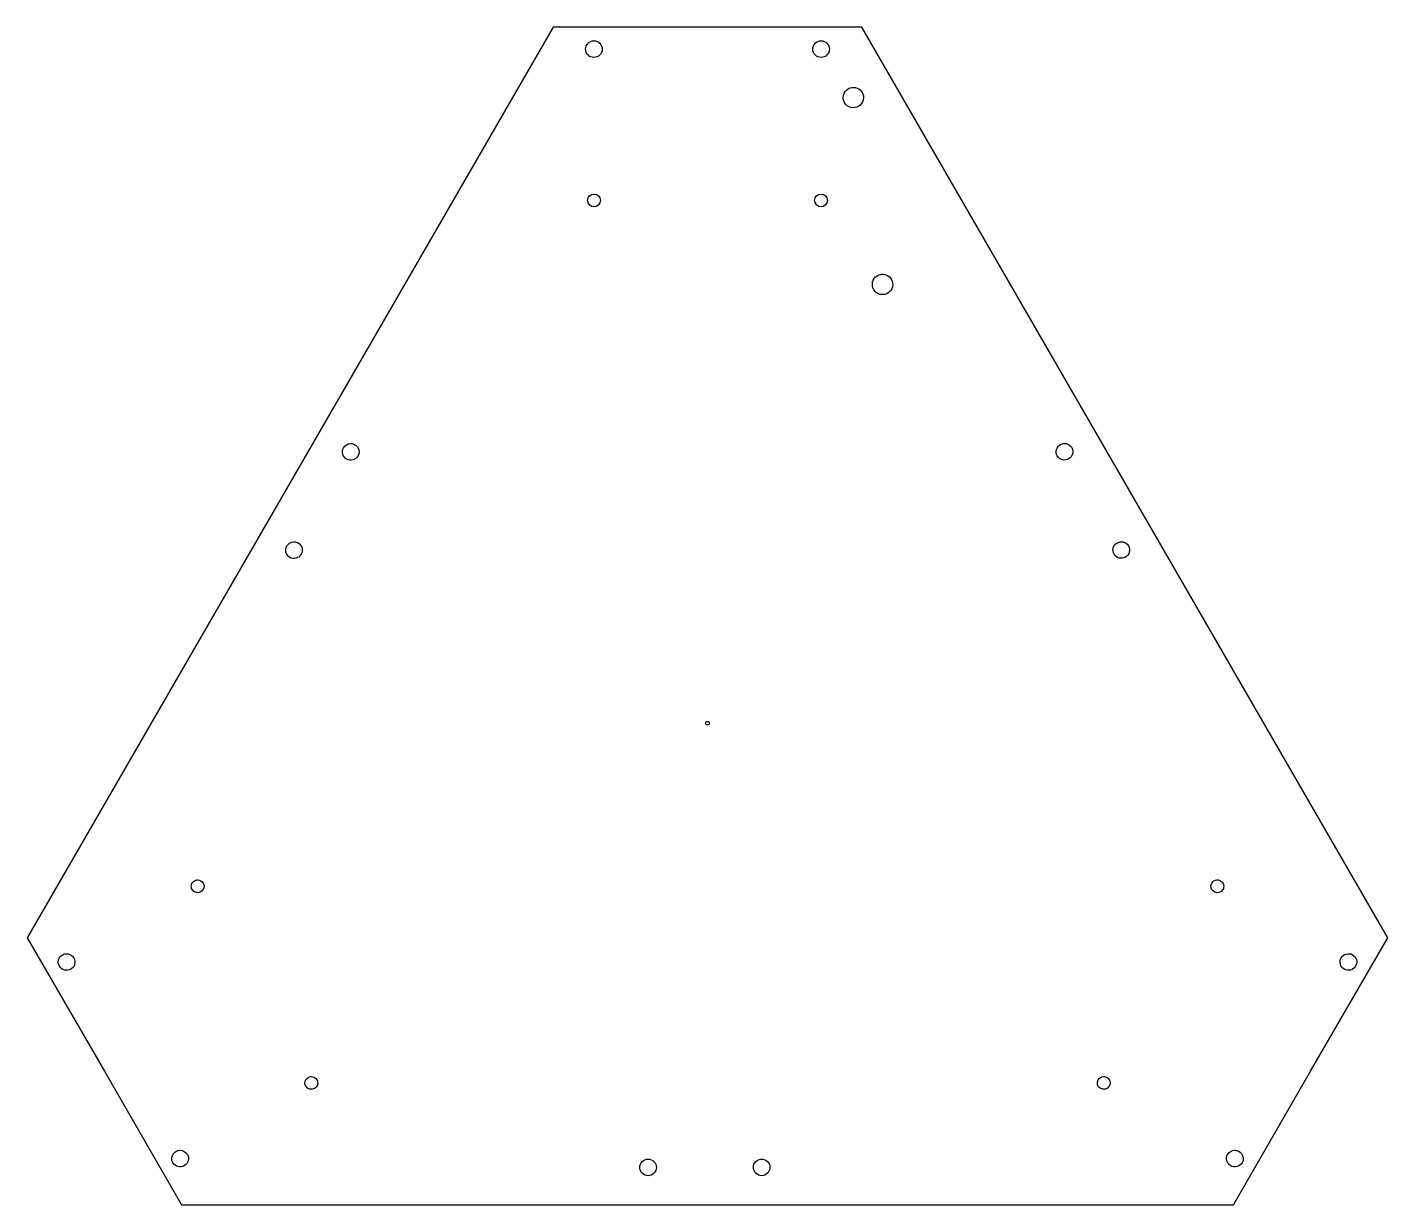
# Model space of a CAD drawing. Extents: x -93 to 267, y 25 to 336.
import ezdxf

# ---------------------------------------------------------------- set-up
doc = ezdxf.new("R2010")
doc.units = 0
doc.layers.add('Ebene_1', color=7, linetype='CONTINUOUS')

msp = doc.modelspace()

# ---------------------------------------------------------------- linework, layer by layer
at = {"layer": 'Ebene_1', "color": 5}
for points in [[(46.335157, 336.207392), (-23.116866, 215.912924), (-92.571093, 95.614601), (-72.195972, 60.323593), (-51.823056, 25.036445), (87.085399, 25.036445), (225.994406, 25.036996), (246.367323, 60.323593), (266.742443, 95.614601), (197.288215, 215.912924), (127.836193, 336.207392), (87.085952, 336.207392), (46.335157, 336.207392), (46.335157, 336.207392)], [(57.092675, 332.609059), (57.092675, 332.609059)], [(117.081433, 332.608508), (117.081433, 332.608508)], [(125.717323, 320.309792), (125.717323, 320.309792)], [(57.092675, 292.11954), (57.092675, 292.11954)], [(117.081983, 292.120643), (117.081983, 292.120643)], [(133.436541, 270.9198), (133.436541, 270.9198)], [(-7.075399, 226.18813), (-7.075399, 226.18813)], [(181.313997, 226.225062), (181.313997, 226.225062)], [(-22.07066, 200.215967), (-22.07066, 200.215967)], [(196.309257, 200.252348), (196.309257, 200.252348)], [(87.087052, 152.780036), (87.087052, 152.780036)], [(-47.585314, 110.884918), (-47.585314, 110.884918)], [(221.756111, 110.887122), (221.756111, 110.887122)], [(-82.227539, 91.390088), (-82.227539, 91.390088)], [(256.399439, 91.392292), (256.399439, 91.392292)], [(-17.589831, 58.932878), (-17.589831, 58.932878)], [(191.761731, 58.934532), (191.761731, 58.934532)], [(-52.233711, 39.438048), (-52.233711, 39.438048)], [(71.399465, 37.123493), (71.399465, 37.123493)], [(101.389987, 37.123493), (101.389987, 37.123493)], [(226.404509, 39.440802), (226.404509, 39.440802)]]:
    msp.add_lwpolyline(points, dxfattribs=at)
for points in [[(54.897734, 330.414118), (54.897766, 331.626337), (55.880456, 332.609026), (57.092675, 332.609059)], [(57.092675, 332.609059), (58.304893, 332.609025), (59.287581, 331.626335), (59.287613, 330.414118)], [(114.886492, 330.413567), (114.886524, 331.625786), (115.869214, 332.608476), (117.081433, 332.608508)], [(117.081433, 332.608508), (118.293651, 332.608474), (119.276338, 331.625785), (119.276371, 330.413567)], [(57.092675, 328.21918), (55.880457, 328.219212), (54.897768, 329.2019), (54.897734, 330.414118)], [(59.287613, 330.414118), (59.287579, 329.201901), (58.304892, 328.219214), (57.092675, 328.21918)], [(117.081433, 328.218629), (115.869215, 328.218662), (114.886526, 329.20135), (114.886492, 330.413567)], [(119.276371, 330.413567), (119.276337, 329.201351), (118.293649, 328.218663), (117.081433, 328.218629)], [(123.419081, 319.20624), (123.840326, 319.783682), (124.473708, 320.170133), (125.179887, 320.280577)], [(125.179887, 320.280577), (125.357608, 320.308225), (125.537651, 320.318012), (125.717323, 320.309792)], [(125.717323, 320.309792), (126.998037, 320.252234), (128.060936, 319.300443), (128.258976, 318.033824)], [(122.933686, 317.201489), (122.823234, 317.907667), (122.997836, 318.628798), (123.419081, 319.20624)], [(124.008022, 315.440683), (123.43058, 315.861928), (123.04413, 316.49531), (122.933686, 317.201489)], [(128.258976, 318.033824), (128.488645, 316.563479), (127.483066, 315.185282), (126.012773, 314.955287)], [(126.012773, 314.955287), (125.306595, 314.844835), (124.585464, 315.019438), (124.008022, 315.440683)], [(55.397688, 290.424553), (55.397695, 291.360665), (56.156563, 292.119533), (57.092675, 292.11954)], [(57.092675, 292.11954), (58.028786, 292.119531), (58.787652, 291.360664), (58.787659, 290.424553)], [(115.386996, 290.425655), (115.387003, 291.361768), (116.14587, 292.120635), (117.081983, 292.120643)], [(117.081983, 292.120643), (118.018096, 292.120635), (118.776963, 291.361768), (118.77697, 290.425655)], [(57.092675, 288.729566), (56.156562, 288.729573), (55.397695, 289.48844), (55.397688, 290.424553)], [(58.787659, 290.424553), (58.787652, 289.488442), (58.028787, 288.729575), (57.092675, 288.729566)], [(117.081983, 288.730668), (116.145871, 288.730676), (115.387003, 289.489543), (115.386996, 290.425655)], [(118.77697, 290.425655), (118.776963, 289.489543), (118.018095, 288.730676), (117.081983, 288.730668)], [(130.652904, 267.811497), (130.423235, 269.281841), (131.428812, 270.660038), (132.899105, 270.890035)], [(132.899105, 270.890035), (133.076808, 270.917866), (133.256851, 270.927838), (133.436541, 270.9198)], [(133.436541, 270.9198), (134.717256, 270.862243), (135.780154, 269.910451), (135.978194, 268.643832)], [(131.727071, 266.050337), (131.149613, 266.471697), (130.763217, 267.105216), (130.652904, 267.811497)], [(133.731993, 265.564743), (133.025733, 265.454301), (132.304528, 265.628977), (131.727071, 266.050337)], [(135.492799, 266.63908), (135.071554, 266.061638), (134.438173, 265.675187), (133.731993, 265.564743)], [(135.978194, 268.643832), (136.088646, 267.937654), (135.914044, 267.216523), (135.492799, 266.63908)], [(-9.24762, 223.425992), (-9.398342, 223.988354), (-9.319468, 224.587558), (-9.028355, 225.091762)], [(-8.224683, 222.093151), (-8.728932, 222.384185), (-9.096899, 222.86363), (-9.24762, 223.425992)], [(-9.028355, 225.091762), (-8.654593, 225.738855), (-7.977295, 226.15134), (-7.230842, 226.186476)], [(-7.230842, 226.186476), (-7.179064, 226.188863), (-7.127217, 226.189414), (-7.075399, 226.18813)], [(-7.075399, 226.18813), (-6.707787, 226.17951), (-6.34823, 226.078674), (-6.029744, 225.894882)], [(-5.226072, 222.896824), (-5.517106, 222.392575), (-5.996551, 222.024607), (-6.558913, 221.873886)], [(-6.029744, 225.894882), (-4.980023, 225.288844), (-4.620231, 223.946658), (-5.226072, 222.896824)], [(179.465221, 222.933202), (179.174062, 223.437339), (179.095105, 224.036493), (179.24572, 224.598847)], [(179.24572, 224.598847), (179.396336, 225.161201), (179.764186, 225.640686), (180.268341, 225.931813)], [(182.463282, 222.130082), (181.413591, 221.524147), (180.071448, 221.88368), (179.465221, 222.933202)], [(180.268341, 225.931813), (180.586828, 226.115606), (180.946384, 226.216441), (181.313997, 226.225062)], [(181.313997, 226.225062), (182.116597, 226.244084), (182.865552, 225.823417), (183.266952, 225.128143)], [(183.266952, 225.128143), (183.872795, 224.078308), (183.513004, 222.736121), (182.463282, 222.130082)], [(-6.558913, 221.873886), (-7.121275, 221.723164), (-7.72048, 221.802037), (-8.224683, 222.093151)], [(-24.242565, 197.453957), (-24.393181, 198.016311), (-24.314224, 198.615465), (-24.023064, 199.119601)], [(-24.023064, 199.119601), (-23.649406, 199.766534), (-22.972356, 200.178994), (-22.226102, 200.214313)], [(-22.226102, 200.214313), (-22.174324, 200.2167), (-22.122477, 200.217251), (-22.07066, 200.215967)], [(-22.07066, 200.215967), (-21.703047, 200.207347), (-21.343491, 200.106512), (-21.025004, 199.922721)], [(-21.025004, 199.922721), (-20.520755, 199.631687), (-20.152788, 199.152242), (-20.002067, 198.58988)], [(-20.002067, 198.58988), (-19.851346, 198.027518), (-19.930219, 197.428313), (-20.221333, 196.92411)], [(194.460481, 196.960491), (194.169322, 197.464628), (194.090365, 198.063782), (194.240981, 198.626137)], [(194.240981, 198.626137), (194.391597, 199.188491), (194.759448, 199.667976), (195.263603, 199.959102)], [(195.263603, 199.959102), (195.58209, 200.142893), (195.941645, 200.243728), (196.309257, 200.252348)], [(196.309257, 200.252348), (197.111857, 200.271372), (197.860814, 199.850705), (198.262215, 199.15543)], [(198.262215, 199.15543), (198.868057, 198.105594), (198.508265, 196.763406), (197.458542, 196.157369)], [(-23.219944, 196.12099), (-23.724099, 196.412117), (-24.091949, 196.891602), (-24.242565, 197.453957)], [(-21.554299, 195.901489), (-22.116653, 195.750874), (-22.715807, 195.829831), (-23.219944, 196.12099)], [(-20.221333, 196.92411), (-20.512459, 196.419955), (-20.991945, 196.052105), (-21.554299, 195.901489)], [(197.458542, 196.157369), (196.40885, 195.551434), (195.066707, 195.910968), (194.460481, 196.960491)], [(86.592063, 152.285044), (86.592067, 152.558418), (86.813679, 152.78003), (87.087052, 152.780036)], [(87.087052, 151.790051), (86.813679, 151.790057), (86.592067, 152.01167), (86.592063, 152.285044)], [(87.087052, 152.780036), (87.360427, 152.780032), (87.582041, 152.558419), (87.582045, 152.285044)], [(87.582045, 152.285044), (87.582041, 152.011669), (87.360427, 151.790056), (87.087052, 151.790051)], [(-49.01296, 108.342714), (-49.237833, 108.732014), (-49.298831, 109.194706), (-49.182534, 109.628984)], [(-49.182534, 109.628984), (-49.066237, 110.063263), (-48.782173, 110.433548), (-48.392842, 110.658369)], [(-46.697855, 107.722595), (-47.508415, 107.254694), (-48.544807, 107.532299), (-49.01296, 108.342714)], [(-48.392842, 110.658369), (-48.146894, 110.80034), (-47.869218, 110.878241), (-47.585314, 110.884918)], [(-47.585314, 110.884918), (-46.965491, 110.899587), (-46.387114, 110.574674), (-46.077186, 110.037701)], [(-46.077186, 110.037701), (-45.609377, 109.226996), (-45.887241, 108.19056), (-46.697855, 107.722595)], [(220.868655, 107.724799), (220.058041, 108.192764), (219.780177, 109.2292), (220.247986, 110.039905)], [(220.247986, 110.039905), (220.536538, 110.539651), (221.05952, 110.858258), (221.635947, 110.885468)], [(223.183758, 108.344918), (222.715604, 107.534505), (221.679215, 107.2569), (220.868655, 107.724799)], [(221.635947, 110.885468), (221.675969, 110.88744), (221.716049, 110.887991), (221.756111, 110.887122)], [(221.756111, 110.887122), (222.040016, 110.880446), (222.317693, 110.802545), (222.563642, 110.660574)], [(222.563642, 110.660574), (222.952972, 110.435752), (223.237036, 110.065466), (223.353332, 109.631188)], [(223.353332, 109.631188), (223.469629, 109.196909), (223.40863, 108.734218), (223.183758, 108.344918)], [(-84.076314, 88.098231), (-84.682248, 89.147921), (-84.322715, 90.490061), (-83.273194, 91.096289)], [(-83.273194, 91.096289), (-82.954759, 91.280273), (-82.595199, 91.381299), (-82.227539, 91.390088)], [(-82.227539, 91.390088), (-81.424939, 91.40911), (-80.675983, 90.988443), (-80.274583, 90.293169)], [(-80.274583, 90.293169), (-79.98347, 89.788965), (-79.904597, 89.189761), (-80.055318, 88.627399)], [(254.227534, 88.629728), (254.076918, 89.192082), (254.155875, 89.791236), (254.447034, 90.295373)], [(254.447034, 90.295373), (254.820557, 90.942518), (255.497632, 91.355201), (256.243997, 91.390638)], [(256.243997, 91.390638), (256.295775, 91.393024), (256.347622, 91.393576), (256.399439, 91.392292)], [(256.399439, 91.392292), (256.767052, 91.383672), (257.126608, 91.282837), (257.445095, 91.099046)], [(257.445095, 91.099046), (257.949344, 90.808011), (258.317312, 90.328567), (258.468033, 89.766205)], [(-81.078256, 87.294558), (-82.128091, 86.688717), (-83.470277, 87.048509), (-84.076314, 88.098231)], [(-80.055318, 88.627399), (-80.20604, 88.065036), (-80.574007, 87.585592), (-81.078256, 87.294558)], [(255.250157, 87.296762), (254.746001, 87.587888), (254.378151, 88.067373), (254.227534, 88.629728)], [(256.915927, 87.077497), (256.353565, 86.926775), (255.75436, 87.005648), (255.250157, 87.296762)], [(258.248768, 88.100435), (257.957734, 87.596186), (257.478289, 87.228218), (256.915927, 87.077497)], [(258.468033, 89.766205), (258.618755, 89.203843), (258.539881, 88.604638), (258.248768, 88.100435)], [(-19.017478, 56.391224), (-19.485378, 57.201784), (-19.207774, 58.238173), (-18.397361, 58.706327)], [(-18.397361, 58.706327), (-18.151413, 58.848299), (-17.873736, 58.926201), (-17.589831, 58.932878)], [(-17.589831, 58.932878), (-16.970124, 58.947658), (-16.391776, 58.622972), (-16.081706, 58.086211)], [(-16.081706, 58.086211), (-15.856879, 57.696844), (-15.795964, 57.234102), (-15.912367, 56.799816)], [(190.874275, 55.772209), (190.063662, 56.240175), (189.785799, 57.276608), (190.253606, 58.087312)], [(190.253606, 58.087312), (190.542157, 58.587059), (191.065139, 58.905668), (191.641566, 58.932878)], [(191.641566, 58.932878), (191.681589, 58.93485), (191.721669, 58.935401), (191.761731, 58.934532)], [(191.761731, 58.934532), (192.045636, 58.927855), (192.323313, 58.849953), (192.569262, 58.707981)], [(192.569262, 58.707981), (192.958592, 58.48316), (193.242657, 58.112874), (193.358954, 57.678596)], [(193.358954, 57.678596), (193.475251, 57.244317), (193.414253, 56.781626), (193.18938, 56.392325)], [(-16.702374, 55.770556), (-17.513078, 55.302747), (-18.549513, 55.580611), (-19.017478, 56.391224)], [(-15.912367, 56.799816), (-16.028769, 56.36553), (-16.31295, 55.995285), (-16.702374, 55.770556)], [(193.18938, 56.392325), (192.721225, 55.581911), (191.684834, 55.304307), (190.874275, 55.772209)], [(-54.082487, 36.146188), (-54.373647, 36.650325), (-54.452604, 37.249479), (-54.301988, 37.811833)], [(-54.301988, 37.811833), (-54.151373, 38.374187), (-53.783523, 38.853672), (-53.279367, 39.144799)], [(-51.084426, 35.342518), (-52.134261, 34.736675), (-53.476448, 35.096466), (-54.082487, 36.146188)], [(-53.279367, 39.144799), (-52.960881, 39.328592), (-52.601324, 39.429427), (-52.233711, 39.438048)], [(-52.233711, 39.438048), (-51.431112, 39.45707), (-50.682156, 39.036403), (-50.280756, 38.341129)], [(-50.06149, 36.67536), (-50.212211, 36.112998), (-50.580178, 35.633553), (-51.084426, 35.342518)], [(-50.280756, 38.341129), (-49.989643, 37.836926), (-49.910769, 37.237722), (-50.06149, 36.67536)], [(69.204527, 34.928004), (69.204397, 35.510228), (69.43559, 36.068651), (69.847233, 36.480397)], [(69.847233, 36.480397), (70.258876, 36.892144), (70.817241, 37.123476), (71.399465, 37.123493)], [(71.399465, 37.123493), (71.98169, 37.123477), (72.540055, 36.892145), (72.951699, 36.480398)], [(72.951699, 36.480398), (73.363343, 36.068652), (73.594535, 35.510229), (73.594406, 34.928004)], [(99.195049, 34.928004), (99.194919, 35.510228), (99.426112, 36.068651), (99.837755, 36.480397)], [(99.837755, 36.480397), (100.249398, 36.892144), (100.807763, 37.123476), (101.389987, 37.123493)], [(101.389987, 37.123493), (101.972211, 37.123476), (102.530576, 36.892144), (102.942219, 36.480397)], [(102.942219, 36.480397), (103.353862, 36.068651), (103.585055, 35.510228), (103.584925, 34.928004)], [(224.232604, 36.678238), (224.081988, 37.240593), (224.160945, 37.839747), (224.452104, 38.343884)], [(225.255226, 35.345273), (224.751071, 35.636399), (224.38322, 36.115884), (224.232604, 36.678238)], [(224.452104, 38.343884), (224.825627, 38.991029), (225.502702, 39.403712), (226.249066, 39.439149)], [(226.249066, 39.439149), (226.300845, 39.441535), (226.352691, 39.442087), (226.404509, 39.440802)], [(226.404509, 39.440802), (226.772121, 39.432183), (227.131678, 39.331348), (227.450165, 39.147557)], [(228.253838, 36.148945), (227.962803, 35.644696), (227.483359, 35.276729), (226.920997, 35.126008)], [(227.450165, 39.147557), (227.954414, 38.856522), (228.322381, 38.377078), (228.473103, 37.814716)], [(228.473103, 37.814716), (228.623824, 37.252353), (228.544951, 36.653149), (228.253838, 36.148945)], [(71.399465, 32.733063), (70.187247, 32.733097), (69.204559, 33.715786), (69.204527, 34.928004)], [(73.594406, 34.928004), (73.594373, 33.715785), (72.611684, 32.733096), (71.399465, 32.733063)], [(101.389987, 32.733063), (100.177769, 32.733097), (99.195082, 33.715786), (99.195049, 34.928004)], [(103.584925, 34.928004), (103.584893, 33.715786), (102.602205, 32.733097), (101.389987, 32.733063)], [(226.920997, 35.126008), (226.358634, 34.975286), (225.75943, 35.054159), (225.255226, 35.345273)]]:
    msp.add_open_spline(points, degree=3, dxfattribs=at)

doc.saveas('drawing.dxf')
